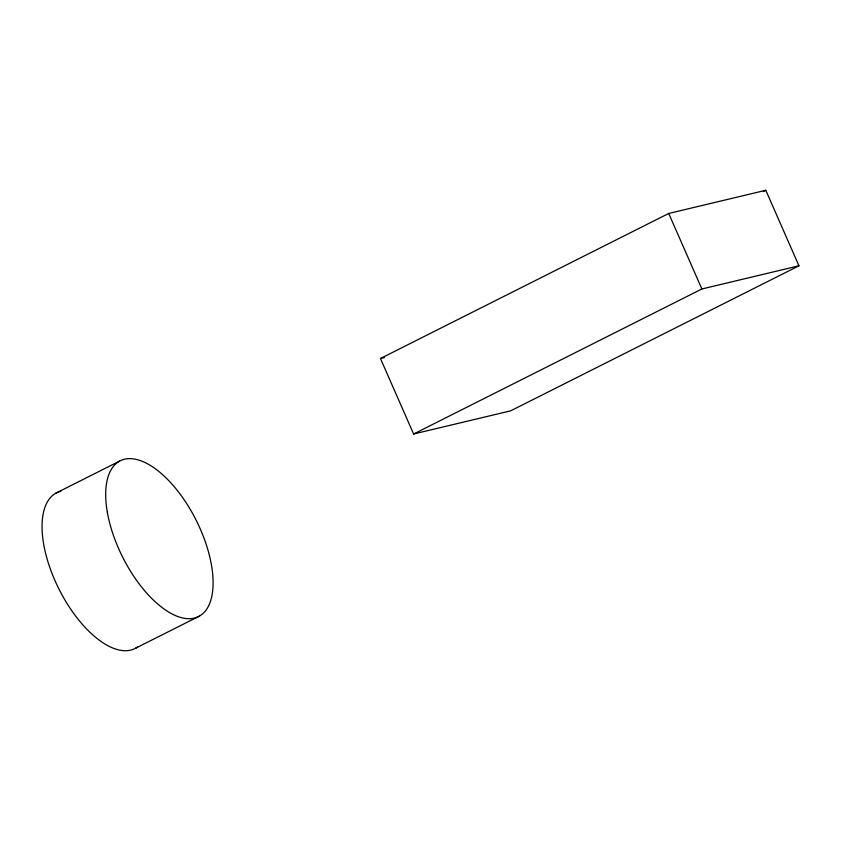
<?xml version="1.0" encoding="UTF-8"?>
<svg xmlns="http://www.w3.org/2000/svg" width="841" height="841" viewBox="0 0 841 841"><rect width="100%" height="100%" fill="white"/><g stroke="black" fill="none" stroke-linecap="round" stroke-linejoin="round"><path stroke-width="1.26" d="M55.853 493.173L119.485 461.162M380.458 358.487L668.721 213.456L765.804 190.287L798.95 265.798L510.687 410.829L413.604 434.009L380.458 358.487L384.284 357.572M763.46 191.464L765.804 190.287M413.604 434.009L701.867 288.978L798.95 265.798M135.674 648.169L199.306 616.159M668.721 213.456L701.867 288.978M137.945 646.697A87.18 41.135 63.3 0 1 58.523 588.174A87.18 41.135 63.3 0 1 60.888 491.228M107.333 512.264A87.18 41.135 63.3 0 0 196.868 617.305A87.18 41.135 63.3 0 0 173.992 486.413A87.18 41.135 63.3 0 0 107.333 512.264"/></g></svg>
